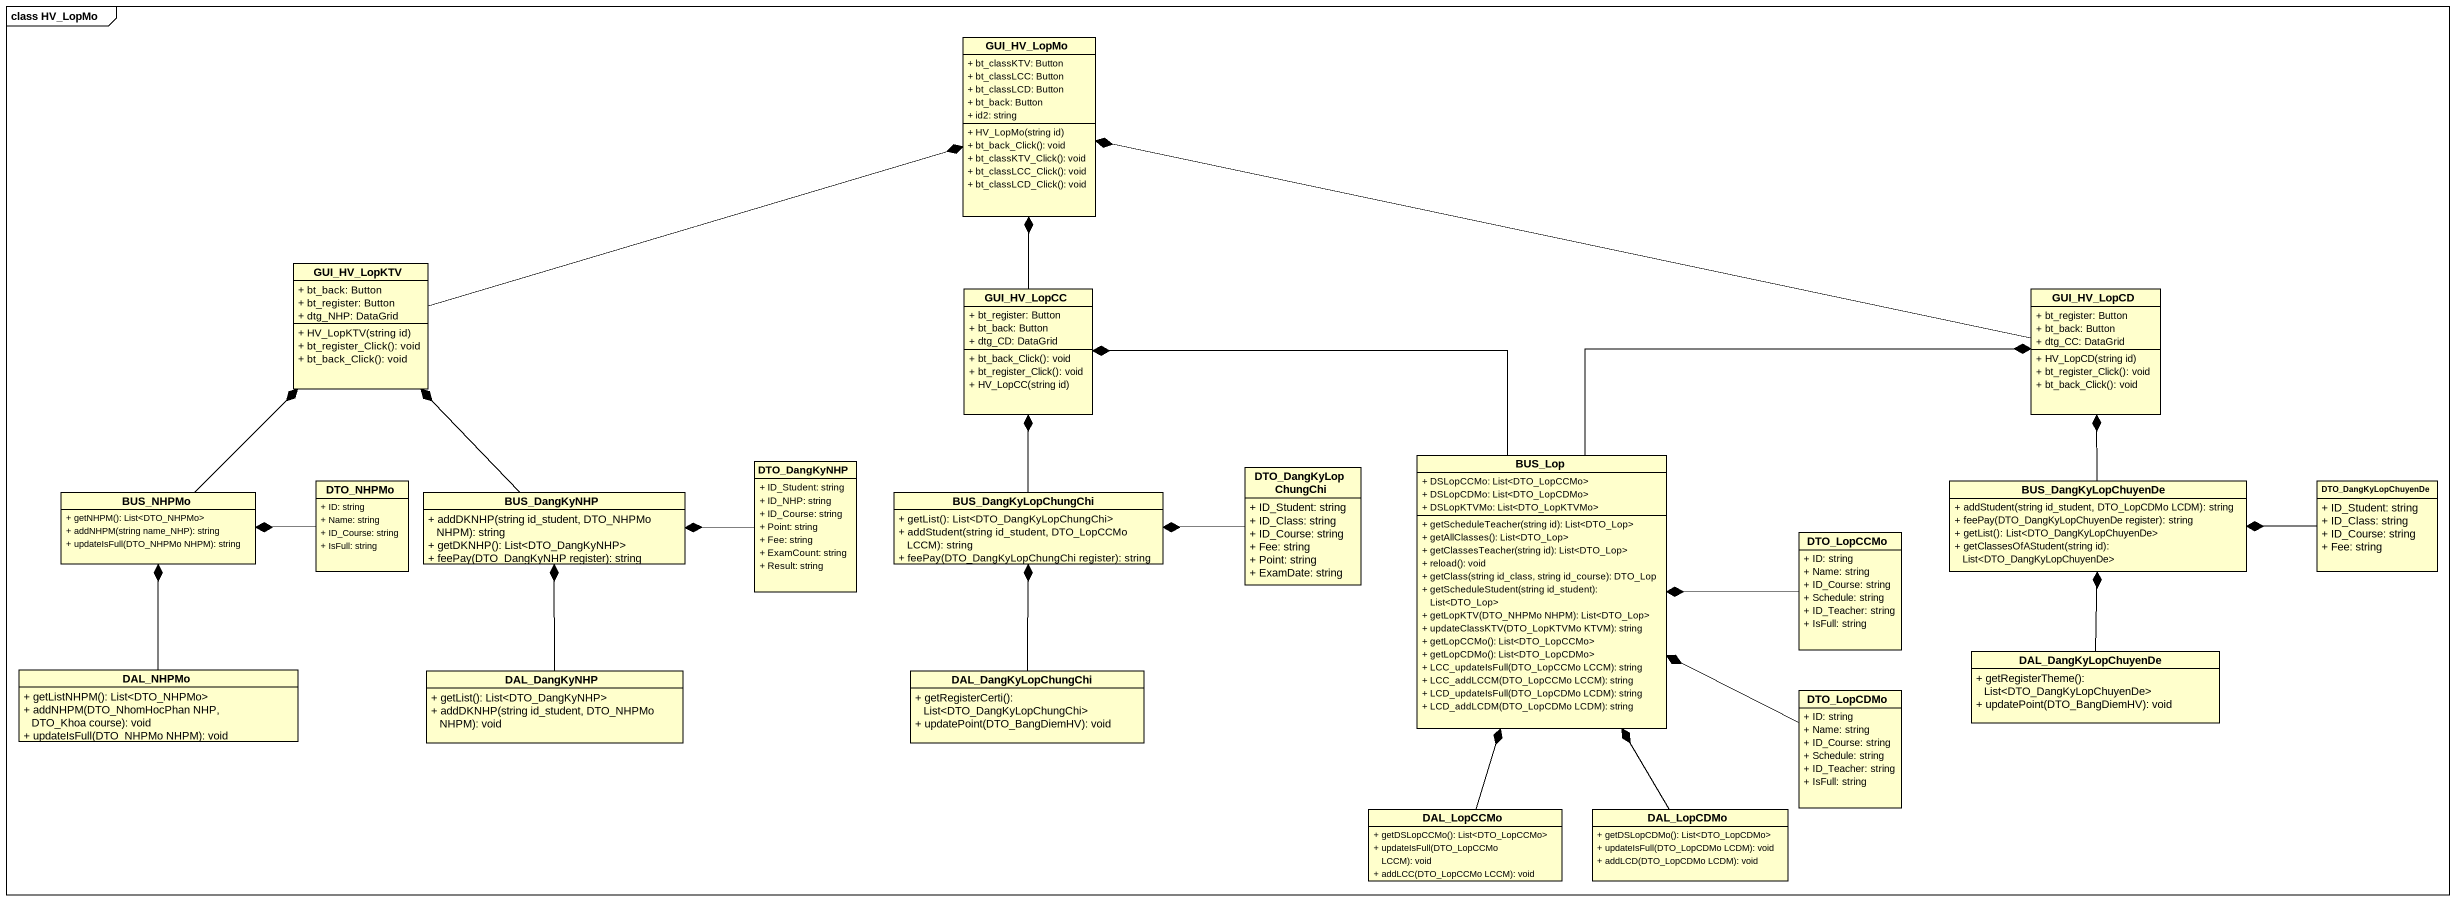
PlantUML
@startuml
mainframe class HV_LopMo
hide circle
hide empty members
skinparam classAttributeIconSize 0
class GUI_HV_LopMo {
  + bt_classKTV: Button
  + bt_classLCC: Button
  + bt_classLCD: Button
  + bt_back: Button
  + id2: string
  + HV_LopMo(string id)
  + bt_back_Click(): void
  + bt_classKTV_Click(): void
  + bt_classLCC_Click(): void
  + bt_classLCD_Click(): void
}
class GUI_HV_LopKTV {
  + bt_back: Button
  + bt_register: Button
  + dtg_NHP: DataGrid
  + HV_LopKTV(string id)
  + bt_register_Click(): void
  + bt_back_Click(): void
}
class GUI_HV_LopCC {
  + bt_register: Button
  + bt_back: Button
  + dtg_CD: DataGrid
  + bt_back_Click(): void
  + bt_register_Click(): void
  + HV_LopCC(string id)
}
class GUI_HV_LopCD {
  + bt_register: Button
  + bt_back: Button
  + dtg_CC: DataGrid
  + HV_LopCD(string id)
  + bt_register_Click(): void
  + bt_back_Click(): void
}
class DTO_DangKyNHP {
  + ID_Student: string
  + ID_NHP: string
  + ID_Course: string
  + Point: string
  + Fee: string
  + ExamCount: string
  + Result: string
}
class DTO_DangKyLopChungChi {
  + ID_Student: string
  + ID_Class: string
  + ID_Course: string
  + Fee: string
  + Point: string
  + ExamDate: string
}
class BUS_Lop {
  + DSLopCCMo: List<DTO_LopCCMo>
  + DSLopCDMo: List<DTO_LopCDMo>
  + DSLopKTVMo: List<DTO_LopKTVMo>
  + getScheduleTeacher(string id): List<DTO_Lop>
  + getAllClasses(): List<DTO_Lop>
  + getClassesTeacher(string id): List<DTO_Lop>
  + reload(): void
  + getClass(string id_class, string id_course): DTO_Lop
  + getScheduleStudent(string id_student): List<DTO_Lop>
  + getLopKTV(DTO_NHPMo NHPM): List<DTO_Lop>
  + updateClassKTV(DTO_LopKTVMo KTVM): string
  + getLopCCMo(): List<DTO_LopCCMo>
  + getLopCDMo(): List<DTO_LopCDMo>
  + LCC_updateIsFull(DTO_LopCCMo LCCM): string
  + LCC_addLCCM(DTO_LopCCMo LCCM): string
  + LCD_updateIsFull(DTO_LopCDMo LCDM): string
  + LCD_addLCDM(DTO_LopCDMo LCDM): string
}
class BUS_NHPMo {
  + getNHPM(): List<DTO_NHPMo>
  + addNHPM(string name_NHP): string
  + updateIsFull(DTO_NHPMo NHPM): string
}
class DTO_NHPMo {
  + ID: string
  + Name: string
  + ID_Course: string
  + IsFull: string
}
class BUS_DangKyNHP {
  + addDKNHP(string id_student, DTO_NHPMo NHPM): string
  + getDKNHP(): List<DTO_DangKyNHP>
  + feePay(DTO_DangKyNHP register): string
}
class BUS_DangKyLopChungChi {
  + getList(): List<DTO_DangKyLopChungChi>
  + addStudent(string id_student, DTO_LopCCMo LCCM): string
  + feePay(DTO_DangKyLopChungChi register): string
}
class BUS_DangKyLopChuyenDe {
  + addStudent(string id_student, DTO_LopCDMo LCDM): string
  + feePay(DTO_DangKyLopChuyenDe register): string
  + getList(): List<DTO_DangKyLopChuyenDe>
  + getClassesOfAStudent(string id): List<DTO_DangKyLopChuyenDe>
}
class DTO_DangKyLopChuyenDe {
  + ID_Student: string
  + ID_Class: string
  + ID_Course: string
  + Fee: string
}
class DTO_LopCCMo {
  + ID: string
  + Name: string
  + ID_Course: string
  + Schedule: string
  + ID_Teacher: string
  + IsFull: string
}
class DAL_DangKyLopChuyenDe {
  + getRegisterTheme(): List<DTO_DangKyLopChuyenDe>
  + updatePoint(DTO_BangDiemHV): void
}
class DAL_NHPMo {
  + getListNHPM(): List<DTO_NHPMo>
  + addNHPM(DTO_NhomHocPhan NHP, DTO_Khoa course): void
  + updateIsFull(DTO_NHPMo NHPM): void
}
class DAL_DangKyNHP {
  + getList(): List<DTO_DangKyNHP>
  + addDKNHP(string id_student, DTO_NHPMo NHPM): void
}
class DAL_DangKyLopChungChi {
  + getRegisterCerti(): List<DTO_DangKyLopChungChi>
  + updatePoint(DTO_BangDiemHV): void
}
class DTO_LopCDMo {
  + ID: string
  + Name: string
  + ID_Course: string
  + Schedule: string
  + ID_Teacher: string
  + IsFull: string
}
class DAL_LopCCMo {
  + getDSLopCCMo(): List<DTO_LopCCMo>
  + updateIsFull(DTO_LopCCMo LCCM): void
  + addLCC(DTO_LopCCMo LCCM): void
}
class DAL_LopCDMo {
  + getDSLopCDMo(): List<DTO_LopCDMo>
  + updateIsFull(DTO_LopCDMo LCDM): void
  + addLCD(DTO_LopCDMo LCDM): void
}
GUI_HV_LopKTV -right-* GUI_HV_LopMo
GUI_HV_LopCC -up-* GUI_HV_LopMo
GUI_HV_LopCD -left-* GUI_HV_LopMo
DTO_DangKyNHP -left-* BUS_DangKyNHP
DTO_DangKyLopChungChi -left-* BUS_DangKyLopChungChi
BUS_Lop -left-* GUI_HV_LopCC
BUS_Lop -right-* GUI_HV_LopCD
BUS_NHPMo -up-* GUI_HV_LopKTV
DTO_NHPMo -left-* BUS_NHPMo
BUS_DangKyNHP -up-* GUI_HV_LopKTV
BUS_DangKyLopChungChi -up-* GUI_HV_LopCC
BUS_DangKyLopChuyenDe -up-* GUI_HV_LopCD
DTO_DangKyLopChuyenDe -left-* BUS_DangKyLopChuyenDe
DTO_LopCCMo -left-* BUS_Lop
DAL_DangKyLopChuyenDe -up-* BUS_DangKyLopChuyenDe
DAL_NHPMo -up-* BUS_NHPMo
DAL_DangKyNHP -up-* BUS_DangKyNHP
DAL_DangKyLopChungChi -up-* BUS_DangKyLopChungChi
DTO_LopCDMo -left-* BUS_Lop
DAL_LopCCMo -up-* BUS_Lop
DAL_LopCDMo -up-* BUS_Lop
@enduml
